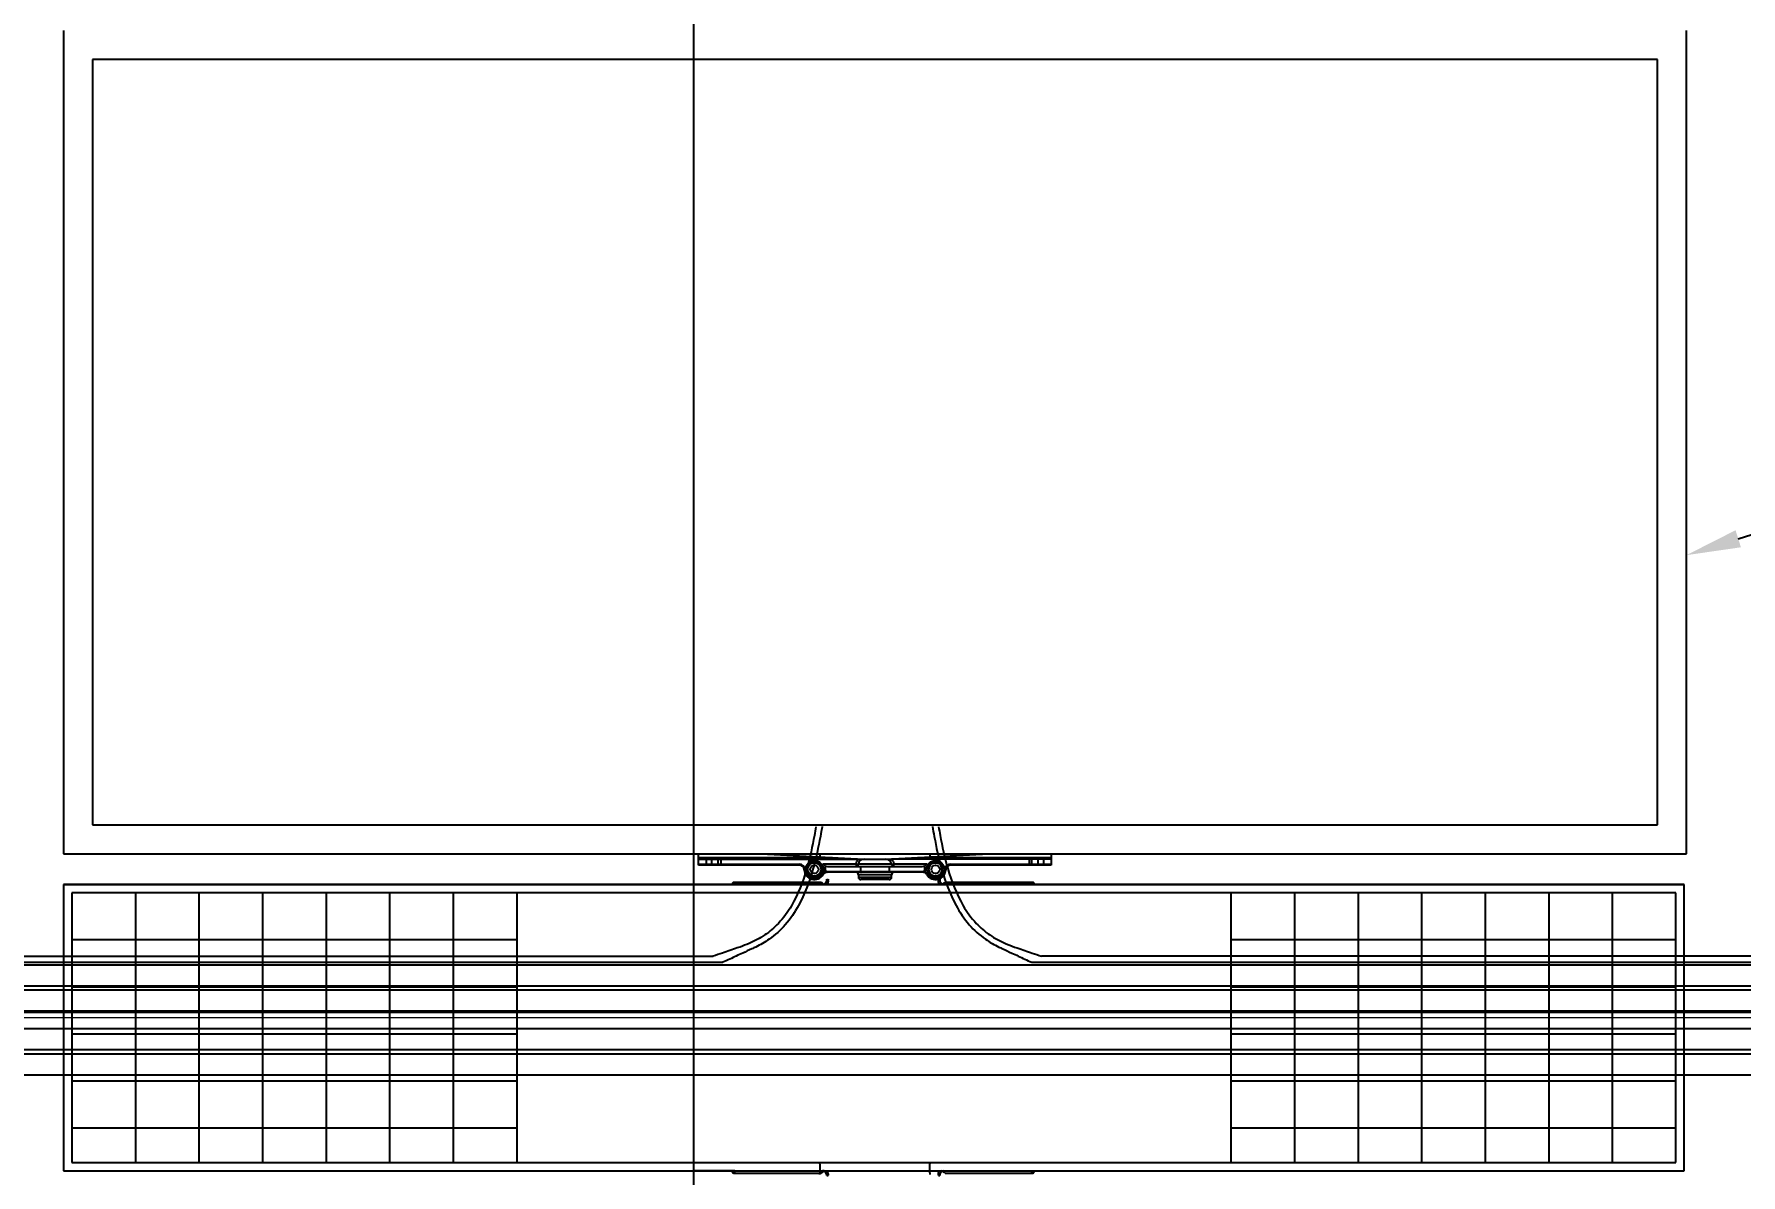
# Model space of a CAD drawing. Header units: feet. Extents: x -21 to 5170, y -254 to 1413.
# Drawn here: x 3140.6 to 3234.7, y 37.3 to 100.2 of the extents above; entities that cross this region are included whole.
import ezdxf
from ezdxf import colors
from ezdxf.entities.mleader import LeaderData, LeaderLine
from ezdxf.lldxf.tags import DXFTag
from ezdxf.math import Vec2, Vec3

# ---------------------------------------------------------------- set-up
doc = ezdxf.new("R2010")
doc.units = ezdxf.units.FT
doc.header["$MEASUREMENT"] = 0
for name, color, linetype in [('DC FEEEDERS', 1, 'Continuous'), ('E-ARRY-TABL', 9, 'Continuous'), ('G-ANNO-TEXT', 1, 'Continuous'), ('PV-AG-DC1', 142, 'DC1'), ('WIRE MANAGEMENT', 4, 'Continuous')]:
    doc.layers.add(name, color=color, linetype=linetype)
doc.layers.add('G-NPLT', color=67, linetype='Continuous', plot=False)
doc.styles.add('NEI-A', font='arial.ttf')
tags = doc.linetypes.add('DC1', pattern='A,0.176989,-0.035266,["DC1",NEI-A,S=0.1,R=0,X=0,Y=-0.05],-0.314734,0.176989', length=0.703978).pattern_tags.tags
tags[6] = DXFTag(74, 10)

# ---------------------------------------------------------------- blocks, each defined once
blk = doc.blocks.new('A$C7614aaa4')
at = {"layer": 'E-ARRY-TABL'}
for p, q in [((0, 16.046), (0, 0.253)), ((89.416, 16.046), (0, 16.046)), ((34.8, 16.048), (34.774, 16.046)), ((36.995, 16.048), (34.8, 16.048)), ((41.805, 16.167), (36.969, 16.167)), ((36.995, 16.048), (37.045, 16.048)), ((36.995, 16.048), (36.995, 16.046)), ((37.045, 16.048), (41.882, 16.048)), ((37.045, 16.048), (37.045, 16.046)), ((41.882, 16.048), (41.949, 16.048)), ((42.107, 16.277), (42.107, 16.304)), ((42.182, 16.304), (42.107, 16.304)), ((42.107, 16.277), (42.182, 16.277)), ((42.153, 16.046), (42.153, 16.126)), ((42.182, 16.344), (42.182, 16.304)), ((42.182, 16.046), (42.182, 16.344)), ((42.182, 16.277), (42.182, 16.304)), ((48.27, 16.344), (48.27, 16.046)), ((48.27, 16.304), (48.27, 16.344)), ((48.27, 16.304), (48.27, 16.281)), ((48.344, 16.304), (48.27, 16.304)), ((48.27, 16.281), (48.344, 16.281)), ((48.298, 16.13), (48.298, 16.046)), ((48.344, 16.304), (48.344, 16.281)), ((48.503, 16.052), (48.57, 16.052)), ((53.406, 16.052), (48.57, 16.052)), ((53.483, 16.171), (48.646, 16.171)), ((53.406, 16.052), (53.457, 16.052)), ((53.406, 16.046), (53.406, 16.052)), ((53.457, 16.052), (55.651, 16.052)), ((53.457, 16.046), (53.457, 16.052)), ((89.416, 0.253), (89.416, 16.046)), ((88.958, 15.589), (0.458, 15.589)), ((0.458, 15.589), (0.458, 0.711)), ((88.958, 0.711), (88.958, 15.589)), ((0, 0.253), (89.416, 0.253)), ((0.458, 0.711), (88.958, 0.711)), ((34.774, 0.253), (34.8, 0.252)), ((36.995, 0.252), (34.8, 0.252)), ((36.969, 0.133), (41.805, 0.133)), ((36.995, 0.253), (36.995, 0.252)), ((37.045, 0.252), (36.995, 0.252)), ((37.045, 0.253), (37.045, 0.252)), ((37.045, 0.252), (41.882, 0.252)), ((41.949, 0.252), (41.882, 0.252)), ((42.182, 0.023), (42.107, 0.023)), ((42.107, 0), (42.107, 0.023)), ((42.107, 0), (42.182, 0)), ((42.153, 0.174), (42.153, 0.253)), ((42.182, 0), (42.182, 0.023)), ((48.344, 0.027), (48.27, 0.027)), ((48.27, 0.027), (48.27, 0)), ((48.27, 0), (48.344, 0)), ((48.298, 0.253), (48.298, 0.178)), ((48.344, 0.027), (48.344, 0)), ((48.646, 0.137), (53.483, 0.137))]:
    blk.add_line(p, q, dxfattribs=at)
for points in [[(37.045, 16.048), (37.04, 16.093), (37.023, 16.132), (36.998, 16.158), (36.969, 16.167), (36.94, 16.158), (36.915, 16.132), (36.898, 16.093), (36.892, 16.048), (36.892, 16.046)], [(36.998, 16.048), (36.996, 16.067), (36.988, 16.083), (36.977, 16.092), (36.964, 16.093), (36.952, 16.085), (36.944, 16.071), (36.94, 16.052), (36.94, 16.048)], [(41.805, 16.167), (41.834, 16.158), (41.859, 16.132), (41.876, 16.093), (41.882, 16.048)], [(48.57, 16.052), (48.576, 16.098), (48.592, 16.136), (48.617, 16.162), (48.646, 16.171)], [(53.559, 16.052), (53.553, 16.098), (53.537, 16.136), (53.512, 16.162), (53.483, 16.171), (53.453, 16.162), (53.428, 16.136), (53.412, 16.098), (53.406, 16.052), (53.406, 16.052)], [(53.512, 16.052), (53.512, 16.056), (53.508, 16.075), (53.499, 16.09), (53.488, 16.097), (53.475, 16.096), (53.464, 16.087), (53.456, 16.072), (53.453, 16.052), (53.453, 16.052)], [(55.703, 16.046), (55.696, 16.048), (55.651, 16.052)], [(36.892, 0.253), (36.892, 0.252), (36.898, 0.206), (36.915, 0.168), (36.94, 0.142), (36.969, 0.133), (36.998, 0.142), (37.023, 0.168), (37.04, 0.206), (37.045, 0.252), (37.045, 0.252)], [(36.94, 0.252), (36.94, 0.248), (36.944, 0.229), (36.952, 0.214), (36.964, 0.207), (36.977, 0.208), (36.988, 0.217), (36.996, 0.232), (36.998, 0.252), (36.998, 0.252)], [(41.882, 0.252), (41.876, 0.206), (41.859, 0.168), (41.834, 0.142), (41.805, 0.133)], [(48.646, 0.137), (48.617, 0.146), (48.592, 0.172), (48.576, 0.211), (48.57, 0.253)], [(53.406, 0.253), (53.412, 0.211), (53.428, 0.172), (53.453, 0.146), (53.483, 0.137), (53.512, 0.146), (53.537, 0.172), (53.553, 0.211), (53.559, 0.253)], [(53.453, 0.253), (53.456, 0.237), (53.464, 0.221), (53.475, 0.212), (53.488, 0.211), (53.499, 0.219), (53.508, 0.233), (53.512, 0.252), (53.512, 0.253)]]:
    blk.add_lwpolyline(points, dxfattribs=at)
for centre, start_param, end_param in [((41.835, 16.277), 4.885735, 6.192239), ((41.949, 16.277), 4.712389, 5.56156), ((48.503, 16.281), 3.863218, 4.712389), ((48.617, 16.281), 3.232539, 4.539043), ((41.835, 0.023), 0.090947, 1.39745), ((41.949, 0.023), 0.721625, 1.570796), ((48.503, 0.027), 1.728463, 2.419967), ((48.617, 0.027), 1.728463, 3.050646)]:
    blk.add_ellipse(centre, major_axis=(0.273, 0), ratio=0.8391, start_param=start_param, end_param=end_param, dxfattribs=at)
for points, knots in [([(42.106, 16.256), (42.107, 16.26), (42.107, 16.267), (42.107, 16.274), (42.107, 16.277)], [0, 0, 0, 0, 0.55863, 1, 1, 1, 1]), ([(42.107, 16.304), (42.107, 16.308), (42.107, 16.321), (42.108, 16.334), (42.108, 16.344)], [0, 0, 0, 0, 0.289948, 1, 1, 1, 1]), ([(42.182, 16.277), (42.182, 16.251), (42.182, 16.209), (42.175, 16.16), (42.164, 16.136), (42.155, 16.127), (42.153, 16.126)], [0, 0, 0, 0, 0.450932, 0.741636, 0.946776, 1, 1, 1, 1]), ([(48.298, 16.13), (48.292, 16.137), (48.278, 16.156), (48.271, 16.202), (48.27, 16.247), (48.27, 16.276), (48.27, 16.281)], [0, 0, 0, 0, 0.201331, 0.486191, 0.909516, 1, 1, 1, 1]), ([(48.343, 16.344), (48.343, 16.34), (48.344, 16.327), (48.344, 16.313), (48.344, 16.304)], [0, 0, 0, 0, 0.289982, 1, 1, 1, 1]), ([(48.344, 16.281), (48.344, 16.277), (48.344, 16.27), (48.345, 16.263), (48.345, 16.26)], [0, 0, 0, 0, 0.558217, 1, 1, 1, 1]), ([(42.107, 0.023), (42.107, 0.027), (42.107, 0.034), (42.107, 0.041), (42.106, 0.044)], [0, 0, 0, 0, 0.558217, 1, 1, 1, 1]), ([(42.153, 0.174), (42.159, 0.166), (42.174, 0.148), (42.181, 0.102), (42.181, 0.057), (42.182, 0.028), (42.182, 0.023)], [0, 0, 0, 0, 0.201331, 0.486191, 0.909516, 1, 1, 1, 1]), ([(48.27, 0.027), (48.27, 0.053), (48.27, 0.095), (48.276, 0.144), (48.288, 0.168), (48.296, 0.177), (48.298, 0.178)], [0, 0, 0, 0, 0.450932, 0.741636, 0.946776, 1, 1, 1, 1]), ([(48.345, 0.048), (48.345, 0.044), (48.344, 0.037), (48.344, 0.03), (48.344, 0.027)], [0, 0, 0, 0, 0.55863, 1, 1, 1, 1])]:
    blk.add_open_spline(points, degree=3, knots=knots, dxfattribs=at)

msp = doc.modelspace()

# ---------------------------------------------------------------- linework, layer by layer
at = {"layer": 'DC FEEEDERS'}
for points in [[(3085.61697, 48.86683), (3718.38752, 48.86683)], [(3085.61697, 47.70683), (3718.38752, 47.70683)], [(3085.61697, 47.48488), (3718.38752, 47.48488)], [(3085.61697, 46.32488), (3718.38752, 46.32488)], [(3085.61697, 45.34749), (3718.38752, 45.34749)], [(3085.61697, 44.18749), (3718.38752, 44.18749)], [(3085.61697, 43.96554), (3718.38752, 43.96554)], [(3085.61697, 42.80554), (3718.38752, 42.80554)]]:
    msp.add_lwpolyline(points, dxfattribs=at)
at = {"layer": 'E-ARRY-TABL'}
for p, q in [((3142.18169, 100.40088), (3142.18169, 54.99009)), ((3231.72152, 54.99009), (3231.72152, 100.40088)), ((3143.78389, 98.79869), (3143.78389, 56.59229)), ((3230.11932, 98.79869), (3143.78389, 98.79869)), ((3230.11932, 56.59229), (3230.11932, 98.79869)), ((3143.78389, 56.59229), (3230.11932, 56.59229)), ((3142.18169, 54.99009), (3231.72152, 54.99009)), ((3177.22399, 54.3721), (3177.22399, 54.99009)), ((3177.22399, 54.78409), (3184.60596, 54.78409)), ((3177.22399, 54.69254), (3186.03997, 54.69254)), ((3177.65322, 54.41788), (3177.65322, 54.69254)), ((3177.93919, 54.69254), (3177.93919, 54.41788)), ((3178.30572, 54.41788), (3178.30572, 54.69254)), ((3178.4487, 54.69254), (3178.4487, 54.3721)), ((3180.67531, 54.99009), (3186.34693, 54.69285)), ((3183.90743, 54.99009), (3183.90743, 54.8207)), ((3186.35291, 54.69254), (3187.5503, 54.69254)), ((3187.55628, 54.69285), (3193.2279, 54.99009)), ((3196.67922, 54.69254), (3187.86324, 54.69254)), ((3189.29725, 54.78409), (3196.67922, 54.78409)), ((3189.99578, 54.8207), (3189.99578, 54.99009)), ((3195.4545, 54.69254), (3195.4545, 54.3721)), ((3195.59749, 54.69254), (3195.59749, 54.41788)), ((3195.96402, 54.41788), (3195.96402, 54.69254)), ((3196.24999, 54.69254), (3196.24999, 54.41788)), ((3196.67922, 54.99009), (3196.67922, 54.3721)), ((3177.22399, 54.41788), (3182.77516, 54.41788)), ((3182.77516, 54.3721), (3177.22399, 54.3721)), ((3182.77516, 54.41788), (3182.77516, 54.3721)), ((3183.09533, 54.11061), (3183.04959, 54.10873)), ((3184.0496, 53.86369), (3184.08868, 53.83987)), ((3184.07467, 54.42932), (3185.911, 54.42932)), ((3184.07467, 54.28633), (3184.07467, 54.42932)), ((3184.07467, 53.89916), (3184.07467, 53.97721)), ((3184.07467, 53.89916), (3184.11018, 53.87027)), ((3184.2066, 54.33061), (3184.2066, 54.00437)), ((3184.29681, 54.01733), (3189.60639, 54.01733)), ((3189.58001, 53.97155), (3184.3232, 53.97155)), ((3184.34196, 54.29199), (3189.56125, 54.29199)), ((3185.911, 54.42932), (3186.03516, 54.41349)), ((3185.911, 54.42932), (3185.911, 54.29254)), ((3187.86822, 54.41216), (3186.03499, 54.41216)), ((3186.03606, 53.83422), (3186.03606, 53.70833)), ((3187.86714, 53.83422), (3186.03606, 53.83422)), ((3186.03606, 53.70833), (3187.86714, 53.70833)), ((3186.16001, 54.29199), (3186.16001, 54.01733)), ((3187.7432, 54.29199), (3187.7432, 54.01733)), ((3187.86714, 53.70833), (3187.86714, 53.83422)), ((3187.86805, 54.41349), (3187.99221, 54.42932)), ((3187.99221, 54.42932), (3189.82854, 54.42932)), ((3187.99221, 54.29254), (3187.99221, 54.42932)), ((3189.6966, 54.00437), (3189.6966, 54.33061)), ((3189.82854, 53.89916), (3189.79303, 53.87027)), ((3189.85361, 53.86369), (3189.81452, 53.83987)), ((3189.82854, 54.42932), (3189.82854, 54.28633)), ((3189.82854, 53.97721), (3189.82854, 53.89916)), ((3189.95219, 53.9442), (3189.95307, 53.98625)), ((3189.97523, 53.93025), (3189.95219, 53.9442)), ((3189.95975, 54.30649), (3189.96031, 54.33342)), ((3189.96031, 54.33342), (3189.99578, 54.35292)), ((3190.2852, 53.74255), (3190.24922, 53.76434)), ((3190.25822, 54.49723), (3190.30145, 54.52099)), ((3190.32843, 53.76632), (3190.2852, 53.74255)), ((3190.30145, 54.52099), (3190.33743, 54.4992)), ((3190.62634, 53.93013), (3190.58948, 53.90986)), ((3190.61142, 54.3333), (3190.63446, 54.31935)), ((3190.6269, 53.95706), (3190.62634, 53.93013)), ((3190.63446, 54.31935), (3190.63358, 54.27729)), ((3190.80788, 54.11061), (3190.85362, 54.10873)), ((3191.12805, 54.41788), (3196.67922, 54.41788)), ((3191.12805, 54.41788), (3191.12805, 54.3721)), ((3196.67922, 54.3721), (3191.12805, 54.3721)), ((3187.72981, 53.571), (3186.1734, 53.571))]:
    msp.add_line(p, q, dxfattribs=at)
for points in [[(3177.65322, 54.41788), (3177.65377, 54.40895), (3177.6554, 54.40036), (3177.65804, 54.39245), (3177.6616, 54.38551), (3177.66593, 54.37982), (3177.67087, 54.37559), (3177.67624, 54.37298), (3177.68182, 54.3721)], [(3177.93919, 54.41788), (3177.93864, 54.40895), (3177.93701, 54.40036), (3177.93437, 54.39245), (3177.93081, 54.38551), (3177.92648, 54.37982), (3177.92153, 54.37559), (3177.91617, 54.37298), (3177.91059, 54.3721)], [(3178.30572, 54.41788), (3178.30517, 54.40895), (3178.30354, 54.40036), (3178.3009, 54.39245), (3178.29734, 54.38551), (3178.29301, 54.37982), (3178.28807, 54.37559), (3178.2827, 54.37298), (3178.27712, 54.3721)], [(3184.2066, 54.00437), (3184.2091, 53.9948), (3184.21271, 53.98567), (3184.21727, 53.97742), (3184.22256, 53.97043), (3184.22834, 53.96503), (3184.23434, 53.96147), (3184.24028, 53.95992), (3184.24588, 53.96044)], [(3184.29681, 54.01733), (3184.29732, 54.0084), (3184.29882, 53.99981), (3184.30126, 53.9919), (3184.30454, 53.98496), (3184.30854, 53.97927), (3184.3131, 53.97504), (3184.31805, 53.97243), (3184.3232, 53.97155)], [(3186.16001, 54.01733), (3186.16052, 54.0084), (3186.16202, 53.99981), (3186.16446, 53.9919), (3186.16774, 53.98496), (3186.17174, 53.97927), (3186.1763, 53.97504), (3186.18125, 53.97243), (3186.18639, 53.97155)], [(3187.7432, 54.01733), (3187.74269, 54.0084), (3187.74119, 53.99981), (3187.73875, 53.9919), (3187.73547, 53.98496), (3187.73147, 53.97927), (3187.72691, 53.97504), (3187.72196, 53.97243), (3187.71681, 53.97155)], [(3189.60639, 54.01733), (3189.60589, 54.0084), (3189.60439, 53.99981), (3189.60195, 53.9919), (3189.59867, 53.98496), (3189.59467, 53.97927), (3189.59011, 53.97504), (3189.58516, 53.97243), (3189.58001, 53.97155)], [(3189.6966, 54.00437), (3189.69411, 53.9948), (3189.6905, 53.98567), (3189.68594, 53.97742), (3189.68065, 53.97043), (3189.67486, 53.96503), (3189.66886, 53.96147), (3189.66293, 53.95992), (3189.65733, 53.96044)], [(3195.59749, 54.41788), (3195.59804, 54.40895), (3195.59966, 54.40036), (3195.60231, 54.39245), (3195.60586, 54.38551), (3195.6102, 54.37982), (3195.61514, 54.37559), (3195.62051, 54.37298), (3195.62608, 54.3721)], [(3195.96402, 54.41788), (3195.96457, 54.40895), (3195.9662, 54.40036), (3195.96884, 54.39245), (3195.9724, 54.38551), (3195.97673, 54.37982), (3195.98168, 54.37559), (3195.98704, 54.37298), (3195.99262, 54.3721)], [(3196.24999, 54.41788), (3196.24944, 54.40895), (3196.24781, 54.40036), (3196.24517, 54.39245), (3196.24161, 54.38551), (3196.23728, 54.37982), (3196.23234, 54.37559), (3196.22697, 54.37298), (3196.22139, 54.3721)], [(3142.18169, 53.29152), (3231.59724, 53.29152)], [(3146.14643, 52.83375), (3146.14643, 37.95623)], [(3149.6534, 52.83375), (3149.6534, 37.95623)], [(3153.16038, 52.83375), (3153.16038, 37.95623)], [(3156.66735, 52.83375), (3156.66735, 37.95623)], [(3160.17432, 52.83375), (3160.17432, 37.95623)], [(3163.68129, 52.83375), (3163.68129, 37.95623)], [(3167.18826, 52.83375), (3167.18826, 37.95623)], [(3206.59067, 52.83375), (3206.59067, 37.95623)], [(3210.09764, 52.83375), (3210.09764, 37.95623)], [(3213.60461, 52.83375), (3213.60461, 37.95623)], [(3217.11159, 52.83375), (3217.11159, 37.95623)], [(3220.61856, 52.83375), (3220.61856, 37.95623)], [(3224.12553, 52.83375), (3224.12553, 37.95623)], [(3227.6325, 52.83375), (3227.6325, 37.95623)], [(3167.18826, 50.23817), (3142.63946, 50.23817)], [(3231.13947, 50.23817), (3206.59067, 50.23817)], [(3167.18826, 47.64259), (3142.63946, 47.64259)], [(3231.13947, 47.64259), (3206.59067, 47.64259)], [(3167.18826, 45.04701), (3142.63946, 45.04701)], [(3231.13947, 45.04701), (3206.59067, 45.04701)], [(3167.18826, 42.45143), (3142.63946, 42.45143)], [(3231.13947, 42.45143), (3206.59067, 42.45143)], [(3167.18826, 39.85585), (3142.63946, 39.85585)], [(3231.13947, 39.85585), (3206.59067, 39.85585)]]:
    msp.add_lwpolyline(points, dxfattribs=at)
for centre, radius in [((3183.60988, 54.13177), 0.48981), ((3190.29333, 54.13177), 0.48981), ((3183.60988, 54.13177), 0.36622), ((3183.60988, 54.13177), 0.22889), ((3190.29333, 54.13177), 0.36622), ((3190.29333, 54.13177), 0.22889)]:
    msp.add_circle(centre, radius, dxfattribs=at)
for centre, radius, start, end in [((3186.35291, 54.3721), 0.32044, 90, 172.8192442), ((3187.5503, 54.3721), 0.32044, 7.1807558, 90), ((3182.77516, 54.09744), 0.32044, 2.3552844, 90), ((3182.77516, 54.09744), 0.27466, 2.3552844, 90), ((3183.60988, 54.13177), 0.56077, 182.3552844, 328.6309862), ((3183.60988, 54.13177), 0.51499, 182.3552844, 328.6309862), ((3183.60988, 54.13177), 0.40742, 127.1519395, 176.1897251), ((3183.60988, 54.13177), 0.40742, 187.6164292, 234.814168), ((3183.60988, 54.13177), 0.40742, 65.3568824, 115.655907), ((3183.60988, 54.13177), 0.40742, 245.7900849, 295.2743727), ((3183.60988, 54.13177), 0.40742, 7.7350284, 54.7859231), ((3183.60988, 54.13177), 0.40742, 306.7516669, 357.1400168), ((3184.3232, 53.69689), 0.32044, 140.8584072, 148.6309862), ((3184.3232, 53.69689), 0.27466, 140.8584072, 148.6309862), ((3184.29681, 53.69689), 0.32044, 90, 106.3508721), ((3184.3232, 53.69689), 0.27466, 90, 106.3508721), ((3185.89873, 54.42932), 0.13733, 270, 352.8192442), ((3185.89873, 53.83422), 0.13733, 0, 90), ((3186.1734, 53.70833), 0.13733, 180, 270), ((3187.72981, 53.70833), 0.13733, 270, 0), ((3188.00448, 53.83422), 0.13733, 90, 180), ((3188.00448, 54.42932), 0.13733, 187.1807558, 270), ((3189.58001, 53.69689), 0.27466, 73.6491279, 90), ((3189.60639, 53.69689), 0.32044, 73.6491279, 90), ((3189.58001, 53.69689), 0.27466, 31.3690138, 39.1415928), ((3190.29333, 54.13177), 0.56077, 211.3690138, 357.6447156), ((3189.58001, 53.69689), 0.32044, 31.3690138, 39.1415928), ((3190.29333, 54.13177), 0.51499, 211.3690138, 357.6447156), ((3190.29333, 54.13177), 0.40742, 125.7599509, 175.7674923), ((3190.29333, 54.13177), 0.40742, 187.2707127, 236.5342183), ((3190.29333, 54.13177), 0.40742, 67.9109617, 114.9737153), ((3190.29333, 54.13177), 0.40742, 247.037025, 295.183735), ((3190.29333, 54.13177), 0.40742, 6.8590646, 57.2284647), ((3190.29333, 54.13177), 0.40742, 306.8738017, 355.3985356), ((3191.12805, 54.09744), 0.32044, 90, 177.6447156), ((3191.12805, 54.09744), 0.27466, 90, 177.6447156), ((3180.87297, 37.63112), 3.05256, 353.758543, 6.1636564)]:
    msp.add_arc(centre, radius, start, end, dxfattribs=at)
for centre, start_param, end_param in [((3184.34196, 54.42932), 3.94360402, 4.71238898), ((3189.56125, 54.42932), 4.71238898, 5.48117394)]:
    msp.add_ellipse(centre, major_axis=(0.19469, 0), ratio=0.70538976, start_param=start_param, end_param=end_param, dxfattribs=at)
for points, knots in [([(3185.911, 54.42932), (3185.922, 54.47983), (3185.94343, 54.57825), (3186.00836, 54.65512), (3186.03997, 54.69254)], [0, 0, 0, 0, 0.51319716, 1, 1, 1, 1]), ([(3186.03997, 54.69254), (3186.07575, 54.69254), (3186.15408, 54.69254), (3186.26441, 54.69254), (3186.3374, 54.69254), (3186.37452, 54.69254), (3186.37475, 54.69254)], [0, 0, 0, 0, 0.29317768, 0.6417939, 0.99779498, 1, 1, 1, 1]), ([(3187.52846, 54.69254), (3187.52869, 54.69254), (3187.56526, 54.69254), (3187.63825, 54.69254), (3187.74849, 54.69254), (3187.82746, 54.69254), (3187.86324, 54.69254)], [0, 0, 0, 0, 0.00220506, 0.35290793, 0.70681788, 1, 1, 1, 1]), ([(3187.5443, 54.69254), (3187.54448, 54.69254), (3187.54848, 54.69254), (3187.55247, 54.6927), (3187.55628, 54.69285)], [0, 0, 0, 0, 0.0456703, 1, 1, 1, 1]), ([(3187.86324, 54.69254), (3187.89485, 54.65512), (3187.95978, 54.57825), (3187.98121, 54.47983), (3187.99221, 54.42932)], [0, 0, 0, 0, 0.48680284, 1, 1, 1, 1]), ([(3183.18711, 54.1225), (3183.20363, 54.15261), (3183.23696, 54.21338), (3183.27141, 54.27619), (3183.28879, 54.30789)], [0, 0, 0, 0, 0.49545796, 1, 1, 1, 1]), ([(3183.29682, 53.94176), (3183.29422, 53.94604), (3183.27453, 53.97849), (3183.2374, 54.03966), (3183.20398, 54.09472), (3183.18711, 54.1225)], [0, 0, 0, 0, 0.07008577, 0.53078223, 1, 1, 1, 1]), ([(3183.28879, 54.30789), (3183.2912, 54.31228), (3183.30946, 54.34556), (3183.34387, 54.4083), (3183.37484, 54.46477), (3183.39047, 54.49327)], [0, 0, 0, 0, 0.07008577, 0.53078223, 1, 1, 1, 1]), ([(3183.40652, 53.76101), (3183.38871, 53.79036), (3183.35275, 53.84961), (3183.31557, 53.91086), (3183.29682, 53.94176)], [0, 0, 0, 0, 0.49545796, 1, 1, 1, 1]), ([(3183.60186, 54.4979), (3183.58264, 54.49748), (3183.51109, 54.49591), (3183.44142, 54.49438), (3183.39047, 54.49327)], [0, 0, 0, 0, 0.26863361, 1, 1, 1, 1]), ([(3183.61791, 53.76564), (3183.59869, 53.76522), (3183.52714, 53.76365), (3183.45747, 53.76213), (3183.40652, 53.76101)], [0, 0, 0, 0, 0.26863361, 1, 1, 1, 1]), ([(3183.81324, 54.50253), (3183.7955, 54.50214), (3183.72659, 54.50063), (3183.65501, 54.49906), (3183.60186, 54.4979)], [0, 0, 0, 0, 0.25755135, 1, 1, 1, 1]), ([(3183.82929, 53.77028), (3183.81155, 53.76989), (3183.74264, 53.76838), (3183.67106, 53.76681), (3183.61791, 53.76564)], [0, 0, 0, 0, 0.25755135, 1, 1, 1, 1]), ([(3183.81324, 54.50253), (3183.83106, 54.47318), (3183.86702, 54.41393), (3183.90419, 54.35269), (3183.92295, 54.32179)], [0, 0, 0, 0, 0.49545796, 1, 1, 1, 1]), ([(3183.93097, 53.95566), (3183.92856, 53.95126), (3183.91031, 53.91799), (3183.8759, 53.85525), (3183.84492, 53.79877), (3183.82929, 53.77028)], [0, 0, 0, 0, 0.07008577, 0.53078223, 1, 1, 1, 1]), ([(3183.92295, 54.32179), (3183.92555, 54.3175), (3183.94524, 54.28506), (3183.98237, 54.22389), (3184.01579, 54.16882), (3184.03265, 54.14104)], [0, 0, 0, 0, 0.07008577, 0.53078223, 1, 1, 1, 1]), ([(3184.03265, 54.14104), (3184.01614, 54.11093), (3183.98281, 54.05017), (3183.94836, 53.98735), (3183.93097, 53.95566)], [0, 0, 0, 0, 0.49545796, 1, 1, 1, 1]), ([(3184.2066, 54.33061), (3184.18241, 54.34798), (3184.13996, 54.37847), (3184.09437, 54.41406), (3184.07484, 54.42919), (3184.07467, 54.42932)], [0, 0, 0, 0, 0.56767628, 0.99622321, 1, 1, 1, 1]), ([(3184.07467, 53.89916), (3184.08307, 53.91053), (3184.10521, 53.9405), (3184.15134, 53.98043), (3184.18843, 53.9965), (3184.2066, 54.00437)], [0, 0, 0, 0, 0.23768431, 0.62655478, 1, 1, 1, 1]), ([(3184.24588, 53.96044), (3184.22748, 53.95389), (3184.19119, 53.94096), (3184.14243, 53.9066), (3184.11888, 53.88007), (3184.11018, 53.87027)], [0, 0, 0, 0, 0.39345855, 0.77601165, 1, 1, 1, 1]), ([(3189.79303, 53.87027), (3189.78371, 53.88072), (3189.76002, 53.90732), (3189.72631, 53.93041), (3189.68953, 53.94958), (3189.67138, 53.95571), (3189.65733, 53.96044)], [0, 0, 0, 0, 0.23846855, 0.60642084, 0.69554891, 1, 1, 1, 1]), ([(3189.82854, 54.42932), (3189.82837, 54.42919), (3189.80884, 54.41406), (3189.76325, 54.37847), (3189.72079, 54.34798), (3189.6966, 54.33061)], [0, 0, 0, 0, 0.00377679, 0.43232372, 1, 1, 1, 1]), ([(3189.6966, 54.00437), (3189.71044, 53.99864), (3189.74642, 53.98374), (3189.7943, 53.9453), (3189.81957, 53.91125), (3189.82854, 53.89916)], [0, 0, 0, 0, 0.28704138, 0.74678474, 1, 1, 1, 1]), ([(3189.87059, 54.12121), (3189.88701, 54.15137), (3189.92015, 54.21223), (3189.95441, 54.27515), (3189.9717, 54.3069)], [0, 0, 0, 0, 0.49545796, 1, 1, 1, 1]), ([(3189.98085, 53.9408), (3189.97823, 53.94507), (3189.95844, 53.97746), (3189.92113, 54.03852), (3189.88754, 54.09348), (3189.87059, 54.12121)], [0, 0, 0, 0, 0.07008577, 0.53078223, 1, 1, 1, 1]), ([(3189.9717, 54.3069), (3189.97409, 54.3113), (3189.99224, 54.34463), (3190.02646, 54.40748), (3190.05727, 54.46405), (3190.07281, 54.49259)], [0, 0, 0, 0, 0.07008577, 0.53078223, 1, 1, 1, 1]), ([(3190.09111, 53.76039), (3190.0732, 53.78969), (3190.03706, 53.84882), (3189.9997, 53.90995), (3189.98085, 53.9408)], [0, 0, 0, 0, 0.49545796, 1, 1, 1, 1]), ([(3190.28418, 54.49787), (3190.26496, 54.49739), (3190.19341, 54.49561), (3190.12375, 54.49386), (3190.07281, 54.49259)], [0, 0, 0, 0, 0.26863361, 1, 1, 1, 1]), ([(3190.30247, 53.76567), (3190.28325, 53.76519), (3190.21171, 53.7634), (3190.14205, 53.76166), (3190.09111, 53.76039)], [0, 0, 0, 0, 0.26863361, 1, 1, 1, 1]), ([(3190.49555, 54.50316), (3190.4778, 54.50271), (3190.4089, 54.50099), (3190.33732, 54.4992), (3190.28418, 54.49787)], [0, 0, 0, 0, 0.25755135, 1, 1, 1, 1]), ([(3190.51384, 53.77095), (3190.4961, 53.77051), (3190.4272, 53.76879), (3190.35562, 53.767), (3190.30247, 53.76567)], [0, 0, 0, 0, 0.25755135, 1, 1, 1, 1]), ([(3190.49555, 54.50316), (3190.51345, 54.47386), (3190.54959, 54.41472), (3190.58696, 54.35359), (3190.60581, 54.32275)], [0, 0, 0, 0, 0.49545796, 1, 1, 1, 1]), ([(3190.61495, 53.95664), (3190.61256, 53.95224), (3190.59441, 53.91891), (3190.56019, 53.85606), (3190.52939, 53.7995), (3190.51384, 53.77095)], [0, 0, 0, 0, 0.07008577, 0.53078223, 1, 1, 1, 1]), ([(3190.60581, 54.32275), (3190.60842, 54.31847), (3190.62821, 54.28609), (3190.66553, 54.22503), (3190.69912, 54.17007), (3190.71606, 54.14234)], [0, 0, 0, 0, 0.07008577, 0.53078223, 1, 1, 1, 1]), ([(3190.71606, 54.14234), (3190.69964, 54.11218), (3190.6665, 54.05131), (3190.63224, 53.98839), (3190.61495, 53.95664)], [0, 0, 0, 0, 0.49545796, 1, 1, 1, 1]), ([(3189.99578, 37.29925), (3189.99537, 37.3029), (3189.99455, 37.31019), (3189.98886, 37.36702), (3189.98249, 37.45089), (3189.97788, 37.55594), (3189.97717, 37.66921), (3189.9806, 37.77775), (3189.98675, 37.87059), (3189.99264, 37.93422), (3189.99595, 37.96467), (3189.99545, 37.96002), (3189.99533, 37.95887)], [0, 0, 0, 0, 0.10693842, 0.21386166, 0.32118004, 0.42876634, 0.53591992, 0.64261485, 0.74954076, 0.85702553, 0.96452825, 1, 1, 1, 1])]:
    msp.add_open_spline(points, degree=3, knots=knots, dxfattribs=at)
at = {"layer": 'PV-AG-DC1', "flags": 128}
for points in [[(3085.61697, 49.34114), (3178.0215, 49.34114)], [(3085.61697, 49.00868), (3178.56313, 49.00868)], [(3195.59811, 49.00868), (3417.38115, 49.00868)], [(3416.83952, 49.34114), (3196.13974, 49.34114)]]:
    msp.add_lwpolyline(points, dxfattribs=at)
at = {"layer": 'PV-AG-DC1'}
for points, knots in [([(3183.69731, 56.48437), (3183.67003, 56.32544), (3183.64146, 56.16579), (3183.49903, 55.40214), (3183.36558, 54.78382), (3182.98144, 53.46047), (3182.71463, 52.7604), (3182.1393, 51.77819), (3181.90169, 51.44881), (3181.39694, 50.91334), (3181.1418, 50.69655), (3180.59725, 50.32931), (3180.30836, 50.17585), (3179.84539, 49.97288), (3179.67781, 49.90746), (3179.5078, 49.84767), (3179.45728, 49.8299), (3179.40654, 49.81263), (3179.3558, 49.79536), (3179.08148, 49.70197), (3178.80716, 49.60859), (3178.53284, 49.51521), (3178.36239, 49.45719), (3178.19195, 49.39916), (3178.0215, 49.34114)], [7.54142113, 7.54142113, 7.54142113, 7.54142113, 7.98993795, 7.98993795, 9.67658056, 9.67658056, 11.68586125, 11.68586125, 12.79963808, 12.79963808, 13.7036105, 13.7036105, 14.60758292, 14.60758292, 15.10582563, 15.10582563, 15.10582563, 15.25390059, 15.25390059, 15.25390059, 16.0544781, 16.0544781, 16.0544781, 16.55190452, 16.55190452, 16.55190452, 16.55190452]), ([(3184.03645, 56.4953), (3184.00559, 56.31343), (3183.97308, 56.1306), (3183.8287, 55.35621), (3183.69805, 54.74699), (3183.32944, 53.45578), (3183.07975, 52.77479), (3182.52922, 51.76699), (3182.28936, 51.4074), (3181.74435, 50.77988), (3181.44311, 50.50694), (3180.87781, 50.11274), (3180.62982, 49.97105), (3180.3757, 49.84767), (3180.30366, 49.81269), (3180.23112, 49.77919), (3180.15859, 49.74568), (3179.99228, 49.66886), (3179.82597, 49.59203), (3179.65966, 49.51521), (3179.41976, 49.40439), (3179.17986, 49.29357), (3178.93995, 49.18275), (3178.81435, 49.12472), (3178.68874, 49.0667), (3178.56313, 49.00868)], [7.47877278, 7.47877278, 7.47877278, 7.47877278, 7.9877747, 7.9877747, 9.62277321, 9.62277321, 11.50333496, 11.50333496, 12.62233368, 12.62233368, 13.6409475, 13.6409475, 14.3830075, 14.3830075, 14.3830075, 14.59337778, 14.59337778, 14.59337778, 15.07571963, 15.07571963, 15.07571963, 15.77151121, 15.77151121, 15.77151121, 16.13580442, 16.13580442, 16.13580442, 16.13580442]), ([(3190.12479, 56.4953), (3190.15565, 56.31343), (3190.18816, 56.1306), (3190.33254, 55.35621), (3190.46319, 54.74699), (3190.8318, 53.45578), (3191.08149, 52.77479), (3191.63202, 51.76699), (3191.87188, 51.4074), (3192.41689, 50.77988), (3192.71813, 50.50694), (3193.28343, 50.11274), (3193.53142, 49.97105), (3193.78554, 49.84767), (3193.85758, 49.81269), (3193.93012, 49.77919), (3194.00265, 49.74568), (3194.16896, 49.66886), (3194.33527, 49.59203), (3194.50158, 49.51521), (3194.74148, 49.40439), (3194.98138, 49.29357), (3195.22129, 49.18275), (3195.34689, 49.12472), (3195.4725, 49.0667), (3195.59811, 49.00868)], [7.47877278, 7.47877278, 7.47877278, 7.47877278, 7.9877747, 7.9877747, 9.62277321, 9.62277321, 11.50333496, 11.50333496, 12.62233368, 12.62233368, 13.6409475, 13.6409475, 14.3830075, 14.3830075, 14.3830075, 14.59337778, 14.59337778, 14.59337778, 15.07571963, 15.07571963, 15.07571963, 15.77151121, 15.77151121, 15.77151121, 16.13580442, 16.13580442, 16.13580442, 16.13580442]), ([(3190.46393, 56.48437), (3190.49121, 56.32544), (3190.51978, 56.16579), (3190.66221, 55.40214), (3190.79566, 54.78382), (3191.1798, 53.46047), (3191.44661, 52.7604), (3192.02194, 51.77819), (3192.25955, 51.44881), (3192.7643, 50.91334), (3193.01944, 50.69655), (3193.56399, 50.32931), (3193.85288, 50.17585), (3194.31585, 49.97288), (3194.48343, 49.90746), (3194.65344, 49.84767), (3194.70396, 49.8299), (3194.7547, 49.81263), (3194.80544, 49.79536), (3195.07976, 49.70197), (3195.35408, 49.60859), (3195.6284, 49.51521), (3195.79885, 49.45719), (3195.96929, 49.39916), (3196.13974, 49.34114)], [7.54142113, 7.54142113, 7.54142113, 7.54142113, 7.98993795, 7.98993795, 9.67658056, 9.67658056, 11.68586125, 11.68586125, 12.79963808, 12.79963808, 13.7036105, 13.7036105, 14.60758292, 14.60758292, 15.10582563, 15.10582563, 15.10582563, 15.25390059, 15.25390059, 15.25390059, 16.0544781, 16.0544781, 16.0544781, 16.55190452, 16.55190452, 16.55190452, 16.55190452])]:
    msp.add_open_spline(points, degree=3, knots=knots, dxfattribs=at)
at = {"layer": 'WIRE MANAGEMENT', "color": 4, "linetype": 'Continuous', "lineweight": 18, "elevation": 0.11854, "flags": 128}
for points in [[(3086.11697, 46.2381), (3743.26233, 46.2381)], [(3086.11697, 45.96003), (3743.26233, 45.96003)]]:
    msp.add_lwpolyline(points, dxfattribs=at)

# ---------------------------------------------------------------- block references
at = {"layer": 'E-ARRY-TABL'}
msp.add_blockref('A$C7614aaa4', (3142.18169, 37.24519), dxfattribs=at)

# ---------------------------------------------------------------- next in the draw order: leaders
at = {"layer": 'G-ANNO-TEXT'}
ml = msp.add_multileader_mtext('Standard', dxfattribs=at)
ml.set_content('(TYP.) MODULE TABLE STRUCTURE', color=256, style='NEI-A')
ml.set_leader_properties()
ml.build(insert=Vec2(0, 0))
ml.multileader.update_dxf_attribs({"dogleg_length": 0.89968, "arrow_head_size": 3})
ctx = ml.context
ctx.base_point, ctx.char_height, ctx.arrow_head_size, ctx.landing_gap_size, ctx.plane_origin = Vec3(3242.71125, 74.65155), 2, 3, 1.53573, Vec3(3235.94069, 14.65781)
notes = []
notes.append((ctx, [(0, (1, 1, 0), (3241.81157, 74.65155), (1, 0), 0.89968, [(0, [(3231.72152, 71.4609)], 0, [])])]))
ctx.mtext.insert, ctx.mtext.width, ctx.mtext.flow_direction = Vec3(3244.24698, 75.94555), 48.3037653, 5
ctx.mtext.has_bg_fill, ctx.mtext.bg_color, ctx.mtext.bg_scale_factor, ctx.mtext.bg_transparency, ctx.mtext.use_window_bg_color = 1, -1073741824, 1.5, 0, 1
for ctx, leaders in notes:
    for number, flags, end, landing, length, lines in leaders:
        leader = LeaderData()
        leader.index, (leader.has_last_leader_line, leader.has_dogleg_vector, leader.attachment_direction) = number, flags
        leader.last_leader_point, leader.dogleg_vector, leader.dogleg_length = Vec3(end), Vec3(landing), length
        for number, points, colour, breaks in lines:
            line = LeaderLine()
            line.index, line.vertices, line.color, line.breaks = number, Vec3.list(points), colors.encode_raw_color(colour), breaks
            leader.lines.append(line)
        ctx.leaders.append(leader)

# ---------------------------------------------------------------- next in the draw order: linework, layer by layer
at = {"layer": 'G-NPLT'}
msp.add_lwpolyline([(3176.95258, 315.58045), (3825.1344, 315.58045), (3825.1344, -144.6313), (3176.95258, -144.6313)], close=True, dxfattribs=at)

doc.saveas('drawing.dxf')
